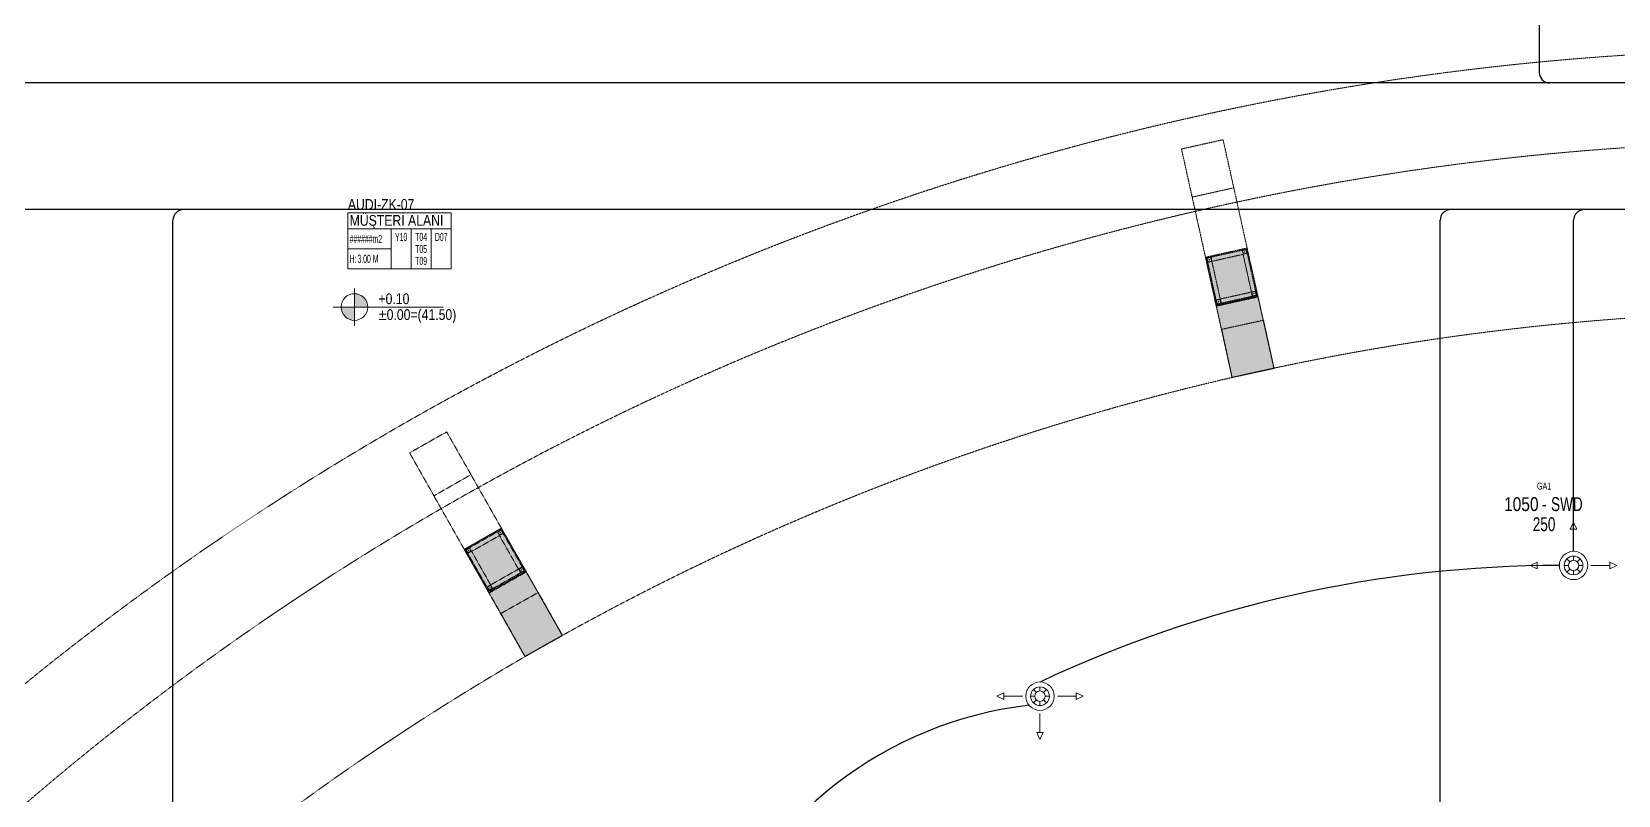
# Model space of a CAD drawing. Extents: x -1457 to 23780, y -2071 to 4205.
# Drawn here: x 2423 to 3910, y 1625 to 2341 of the extents above; entities that cross this region are included whole.
import ezdxf
from ezdxf.enums import TextEntityAlignment as Align

# ---------------------------------------------------------------- set-up
doc = ezdxf.new("R2010")
doc.units = 0
doc.header["$MEASUREMENT"] = 0
doc.linetypes.add('HIDDEN', pattern=[0.375, 0.25, -0.125])
doc.layers.get('0').update_dxf_attribs({"color": 9, "lineweight": 9})
for name, color, linetype, lineweight in [('-M-HV-MNF-KOD', 241, 'Continuous', 9), ('-M-HV-MNF-OLCU', 241, 'Continuous', 9), ('-M-HVAC-S-MNFTXT', 61, 'Continuous', 9), ('32', 9, 'Continuous', 9), ('E-KABLO', 7, 'Continuous', 30), ('M-TEFRIS2-015', 129, 'Continuous', 9)]:
    doc.layers.add(name, color=color, linetype=linetype, lineweight=lineweight)
doc.layers.add('-M-HV-MNF-TIP', color=168, linetype='Continuous', lineweight=9, plot=False)
doc.styles.add('Arial', font='arial.ttf', dxfattribs={"height": 2.5})
doc.styles.add('DEBI-BLOCK', font='arial.ttf', dxfattribs={"width": 0.8})
doc.styles.add('MuuM_TEXT-STANDART', font='ARIALN.TTF')

# ---------------------------------------------------------------- blocks, each defined once
blk = doc.blocks.new('0_elevationtarget-p')
h = blk.add_hatch(color=256)
h.paths.add_polyline_path([(2.5, 0, 0.414214), (0, 2.5), (0, 0)])
h.paths.add_polyline_path([(0, 0), (-2.5, 0, 0.414214), (0, -2.5)])
blk.add_line((0, -3.5), (0, 3.5))
blk.add_lwpolyline([(16.6, 0), (-4, 0)])
blk.add_circle((0, 0), 2.5)
at = {"style": 'Arial'}
blk.add_attdef('BITMISKOT', text='', height=2, dxfattribs=at).set_placement((4.5, 0), align=Align.BOTTOM_LEFT)
blk.add_attdef('KABAKOT', text='', height=2, dxfattribs=at).set_placement((4.5, -0.59), align=Align.TOP_LEFT)
blk = doc.blocks.new('0_roomno2')
blk.add_lwpolyline([(19.38, -10.5), (0, -10.5), (0, 0), (19.38, 0)], close=True)
for points in [[(0, -3), (19.38, -3)], [(8.12, -3), (8.12, -10.5)], [(11.88, -3), (11.88, -10.5)], [(15.62, -3), (15.62, -10.5)], [(0, -6.75), (8.12, -6.75)]]:
    blk.add_lwpolyline(points)
at = {"style": 'MuuM_TEXT-STANDART', "width": 0.6}
blk.add_text('H:', height=1.5, dxfattribs=at).set_placement((0.35, -8.61), align=Align.MIDDLE_LEFT)
at = {"style": 'Arial'}
blk.add_attdef('ODANO', (0, 1.17), '', height=2, dxfattribs=at)
blk.add_attdef('MEKANADI', text='', height=2, dxfattribs=at).set_placement((0.35, -3), align=Align.BOTTOM_LEFT)
at = {"style": 'MuuM_TEXT-STANDART', "width": 0.6}
for tag, p in [('M2', (0.35, -4.88)), ('TEMIZTAVANYUKSEKLIGI', (1.8, -8.61))]:
    blk.add_attdef(tag, text='', height=1.5, dxfattribs=at).set_placement(p, align=Align.MIDDLE_LEFT)
for tag, p in [('YER01', (10, -4.5)), ('TAVAN01', (13.75, -4.5)), ('DUVAR01', (17.5, -4.5)), ('YER02', (10, -6.75)), ('YER03', (10, -9)), ('TAVAN02', (13.75, -6.75)), ('TAVAN03', (13.75, -9)), ('DUVAR02', (17.5, -6.75)), ('DUVAR03', (17.5, -9))]:
    blk.add_attdef(tag, text='', height=1.5, dxfattribs=at).set_placement(p, align=Align.MIDDLE_CENTER)
blk = doc.blocks.new('Prf-40x40')
for points in [[(1.5, -2), (-1.5, -2, -0.414214), (-2, -1.5), (-2, 1.5, -0.414214), (-1.5, 2), (1.5, 2, -0.414214), (2, 1.5), (2, -1.5, -0.414214)], [(1.5, -1.7), (-1.5, -1.7, -0.414214), (-1.7, -1.5), (-1.7, 1.5, -0.414214), (-1.5, 1.7), (1.5, 1.7, -0.414214), (1.7, 1.5), (1.7, -1.5, -0.414214)]]:
    blk.add_lwpolyline(points, format="xyb", close=True)
blk.add_point((0, 0))
blk = doc.blocks.new('2D-NZ1-265')
for p, q in [((-3.4, 3.4), (-6.2, 6.2)), ((0, 4.9), (0, 8.8)), ((3.4, 3.4), (6.2, 6.2)), ((-4.9, 0), (-8.8, 0)), ((-3.4, -3.4), (-6.2, -6.2)), ((0, -4.9), (0, -8.8)), ((3.4, -3.4), (6.2, -6.2)), ((4.9, 0), (8.8, 0))]:
    blk.add_line(p, q)
for points in [[(0, 34), (-3.1, 34), (0, 40.5), (3.1, 34), (0, 34), (0, 16.2)], [(-34, 0), (-34, -3.1), (-40.5, 0), (-34, 3.1), (-34, 0), (-16.3, 0)], [(0, -34), (3.1, -34), (0, -40.5), (-3.1, -34), (0, -34), (0, -16.3)]]:
    blk.add_lwpolyline(points)
for radius in [13.3, 8.77, 4.87]:
    blk.add_circle((0, 0), radius)
at = {"layer": '-M-HV-MNF-TIP', "style": 'DEBI-BLOCK', "width": 0.8, "flags": 9}
for tag, p in [('X', (-3.4, -0.2)), ('Y', (-0.8, -0.2)), ('BLNAME', (-0.6, 1.2)), ('Z', (2, -0.2)), ('DEBI', (-3.4, -1.7))]:
    blk.add_attdef(tag, p, '', height=1, dxfattribs=at)
blk.add_attdef('KOT', text='', height=1, dxfattribs=at).set_placement((-0.8, 1.2), align=Align.RIGHT)
blk = doc.blocks.new('DEBI110')
at = {"layer": '-M-HV-MNF-KOD', "style": 'Arial', "width": 0.8, "flags": 9}
blk.add_attdef('ID', text='', height=0.3, dxfattribs=at).set_placement((0, 0), align=Align.MIDDLE)
at = {"layer": '-M-HV-MNF-KOD', "color": 241, "style": 'Arial', "width": 0.8, "flags": 9}
blk.add_attdef('KOD', text='', height=1, dxfattribs=at).set_placement((-1.25, -2.82), align=Align.TOP_LEFT)
at = {"layer": '-M-HV-MNF-OLCU', "color": 241, "style": 'Arial', "width": 0.7, "flags": 8}
blk.add_attdef('OLCU', text='', height=1, dxfattribs=at).set_placement((0, -1.75), align=Align.TOP_CENTER)
at = {"layer": '-M-HV-MNF-OLCU', "color": 85, "style": 'Arial', "width": 0.7, "flags": 8}
blk.add_attdef('TEKRAR', text='', height=1, dxfattribs=at).set_placement((0, -2.91), align=Align.TOP_CENTER)
at = {"layer": '-M-HV-MNF-TIP', "style": 'DEBI-BLOCK', "width": 0.6, "flags": 8}
blk.add_attdef('GRUP', text='', height=0.5, dxfattribs=at).set_placement((0, 0.1), align=Align.BOTTOM_CENTER)
at = {"style": 'Arial', "width": 0.8, "flags": 8}
blk.add_attdef('DEBI', text='', height=1, dxfattribs=at).set_placement((-0.4, -0.3), align=Align.TOP_RIGHT)
blk.add_attdef('DUM', text='', height=1, dxfattribs=at).set_placement((0, -0.3), align=Align.TOP_CENTER)
at = {"style": 'Arial', "width": 0.7, "flags": 8}
blk.add_attdef('TIP', text='', height=1, dxfattribs=at).set_placement((0.5, -0.3), align=Align.TOP_LEFT)

msp = doc.modelspace()

# ---------------------------------------------------------------- hatches: boundary and pattern name
at = {"layer": 'M-TEFRIS2-015', "linetype": 'HIDDEN', "lineweight": 0}
h = msp.add_hatch(color=256, dxfattribs=at)
h.dxf.hatch_style = 1
h.paths.add_polyline_path([(3562.1, 2138), (3587.3, 2025.2), (3548, 2016.7), (3523.1, 2129.3)])
h = msp.add_hatch(color=256, dxfattribs=at)
h.dxf.hatch_style = 1
h.paths.add_polyline_path([(2863.3, 1875.4), (2920.5, 1774.9), (2885.4, 1755.2), (2828.5, 1855.6)])

# ---------------------------------------------------------------- linework, layer by layer
at = {"layer": 'E-KABLO', "color": 6}
for p, q in [((3835.8, 2567), (3835.8, 2302.7)), ((4696.7, 2292.7), (2140.5, 2292.7)), ((4583.3, 2174), (2254.5, 2174)), ((2555.5, 1418.8), (2555.5, 2164)), ((3743, 1106.3), (3743, 2164)), ((3868, 1853.8), (3868, 2164))]:
    msp.add_line(p, q, dxfattribs=at)
for centre, radius, start, end in [((3845.8, 2302.7), 10, 180, 270), ((2565.5, 2164), 10, 90, 180), ((3753, 2164), 10, 90, 180), ((3878, 2164), 10, 90, 180), ((3855.2, 699.7), 1140.8, 90.0206, 115.28), ((3399.7, 1348.2), 363.7, 96.604, 158.9163)]:
    msp.add_arc(centre, radius, start, end, dxfattribs=at)
at = {"layer": 'M-TEFRIS2-015', "linetype": 'HIDDEN', "lineweight": 0}
for p, q in [((3523.1, 2129.3), (3562.1, 2138)), ((3533.3, 2083.5), (3523.1, 2129.3)), ((3562.1, 2138), (3572.4, 2092.2)), ((3572.4, 2092.2), (3533.3, 2083.5)), ((2828.6, 1855.6), (2863.3, 1875.4)), ((2863.3, 1875.4), (2886.6, 1834.5)), ((2851.8, 1814.7), (2828.6, 1855.6)), ((2886.6, 1834.5), (2851.8, 1814.7))]:
    msp.add_line(p, q, dxfattribs=at)
msp.add_lwpolyline([(1754.3, 730, -0.342283), (4527.5, 2199.7, -0.342283)], format="xyb", dxfattribs=at)
for points in [[(3500.6, 2230.8), (3539.6, 2239.5), (3549.6, 2194.4), (3510.6, 2185.7)], [(3562.1, 2138), (3587.3, 2025.2), (3548, 2016.7), (3523.1, 2129.3)], [(3533.1, 2084.3), (3523.1, 2129.3), (3562.1, 2138), (3572.2, 2092.9)], [(3533.9, 2085.4), (3524.3, 2128.6), (3561.4, 2136.8), (3571, 2093.7)], [(3536.9, 2090.2), (3529.1, 2125.5), (3558.3, 2132.1), (3566.2, 2096.7)], [(3548, 2016.7), (3587.3, 2025.2), (3577.5, 2070.3), (3538.3, 2061.8)], [(2777.3, 1946), (2812, 1965.7), (2834.8, 1925.6), (2800.1, 1905.8)], [(2863.3, 1875.4), (2920.5, 1774.9), (2885.4, 1755.2), (2828.5, 1855.6)], [(2851.4, 1815.4), (2828.5, 1855.6), (2863.3, 1875.3), (2886.2, 1835.2)], [(2851.7, 1816.8), (2829.9, 1855.2), (2863, 1874), (2884.8, 1835.6)], [(2853.2, 1822.3), (2835.4, 1853.7), (2861.5, 1868.5), (2879.3, 1837.1)], [(2885.4, 1755.2), (2920.5, 1774.9), (2897.9, 1815.2), (2862.8, 1795.5)]]:
    msp.add_lwpolyline(points, close=True, dxfattribs=at)
for points in [[(3510.1, 2188), (3523.1, 2129.3)], [(3562.1, 2138), (3549.1, 2196.6)], [(3533.1, 2084.3), (3548, 2016.7)], [(3572.2, 2092.9), (3587.3, 2025.2)], [(2863.3, 1875.4), (2833.7, 1927.6)], [(2798.9, 1907.8), (2828.5, 1855.6)], [(2886.2, 1835.2), (2920.5, 1774.9)], [(2851.4, 1815.4), (2885.4, 1755.2)]]:
    msp.add_lwpolyline(points, dxfattribs=at)
for radius, start, end in [(2647.5, 80.457, 156.5549), (2401.6, 85.4618, 153.7172)]:
    msp.add_arc((4088.6, -323.4), radius, start, end, dxfattribs=at)
for p in [(3567.4, 2021), (2902.7, 1765)]:
    msp.add_point(p, dxfattribs=at)

# ---------------------------------------------------------------- block references
at = {"layer": '-M-HVAC-S-MNFTXT', "xscale": 13, "yscale": 13, "zscale": 13}
msp.add_blockref('DEBI110', (3840.4, 1908.4), dxfattribs=at).add_auto_attribs({'DEBI': '1050', 'TIP': 'SWD', 'OLCU': '250', 'GRUP': 'GA1', 'DUM': '-'})
at = {"layer": '32'}
for p, rotation in [((3868, 1840.5), 269.999999035265), ((3368, 1718), 90)]:
    msp.add_blockref('2D-NZ1-265', p, dxfattribs=dict(at, rotation=rotation))
at = {"layer": 'M-TEFRIS2-015', "linetype": 'HIDDEN', "lineweight": 0}
ref = msp.add_blockref('0_roomno2', (2719.4, 2170.9), dxfattribs=dict(at, xscale=5, yscale=5, zscale=5))
ref.add_attrib('ODANO', 'AUDI-ZK-07', dxfattribs={"layer": '0', "height": 10, "style": 'MuuM_TEXT-STANDART'}).set_placement((2719.4, 2170.9), align=Align.BOTTOM_LEFT)
ref.add_attrib('MEKANADI', 'MÜŞTERİ ALANI', dxfattribs={"layer": '0', "height": 10, "style": 'MuuM_TEXT-STANDART'}).set_placement((2721.1, 2155.9), align=Align.BOTTOM_LEFT)
ref.add_attrib('M2', '######m2', dxfattribs={"layer": '0', "height": 7.5, "style": 'MuuM_TEXT-STANDART', "width": 0.6}).set_placement((2721.1, 2146.5), align=Align.MIDDLE_LEFT)
ref.add_attrib('TEMIZTAVANYUKSEKLIGI', '3.00 M', dxfattribs={"layer": '0', "height": 7.5, "style": 'MuuM_TEXT-STANDART', "width": 0.6}).set_placement((2728.4, 2127.9), align=Align.MIDDLE_LEFT)
ref.add_attrib('YER01', 'Y10', dxfattribs={"layer": '0', "height": 7.5, "style": 'MuuM_TEXT-STANDART', "width": 0.6}).set_placement((2769.4, 2148.4), align=Align.MIDDLE_CENTER)
ref.add_attrib('TAVAN01', 'T04', dxfattribs={"layer": '0', "height": 7.5, "style": 'MuuM_TEXT-STANDART', "width": 0.6}).set_placement((2788.1, 2148.4), align=Align.MIDDLE_CENTER)
ref.add_attrib('DUVAR01', 'D07', dxfattribs={"layer": '0', "height": 7.5, "style": 'MuuM_TEXT-STANDART', "width": 0.6}).set_placement((2806.9, 2148.4), align=Align.MIDDLE_CENTER)
ref.add_attrib('TAVAN02', 'T05', dxfattribs={"layer": '0', "height": 7.5, "style": 'MuuM_TEXT-STANDART', "width": 0.6}).set_placement((2788.1, 2137.1), align=Align.MIDDLE_CENTER)
ref.add_attrib('TAVAN03', 'T09', dxfattribs={"layer": '0', "height": 7.5, "style": 'MuuM_TEXT-STANDART', "width": 0.6}).set_placement((2788.1, 2125.9), align=Align.MIDDLE_CENTER)
at = {"layer": 'M-TEFRIS2-015', "linetype": 'HIDDEN', "lineweight": 0, "xscale": -1}
for p, rotation in [((3526.7, 2127.1), 102.5239988684924), ((3559.9, 2134.4), 102.5239988684924), ((3568.6, 2095.2), 102.5239988684924), ((3535.4, 2087.8), 102.5239988684924), ((2862.3, 1871.3), 119.5800910499293), ((2832.6, 1854.5), 119.5800910499293), ((2882.1, 1836.3), 119.5800910499293), ((2852.5, 1819.5), 119.5800910499293)]:
    msp.add_blockref('Prf-40x40', p, dxfattribs=dict(at, rotation=rotation))
at = {"layer": 'M-TEFRIS2-015', "linetype": 'HIDDEN', "lineweight": 0}
ref = msp.add_blockref('0_elevationtarget-p', (2725.6, 2082.7), dxfattribs=dict(at, xscale=5, yscale=5, zscale=0.5))
ref.add_attrib('BITMISKOT', '+0.10', dxfattribs={"layer": '0', "height": 10, "style": 'MuuM_TEXT-STANDART'}).set_placement((2748.1, 2082.4), align=Align.BOTTOM_LEFT)
ref.add_attrib('KABAKOT', '%%P0.00=(41.50)', dxfattribs={"layer": '0', "height": 10, "style": 'MuuM_TEXT-STANDART'}).set_placement((2748.1, 2067.6), align=Align.BOTTOM_LEFT)

doc.saveas('drawing.dxf')
